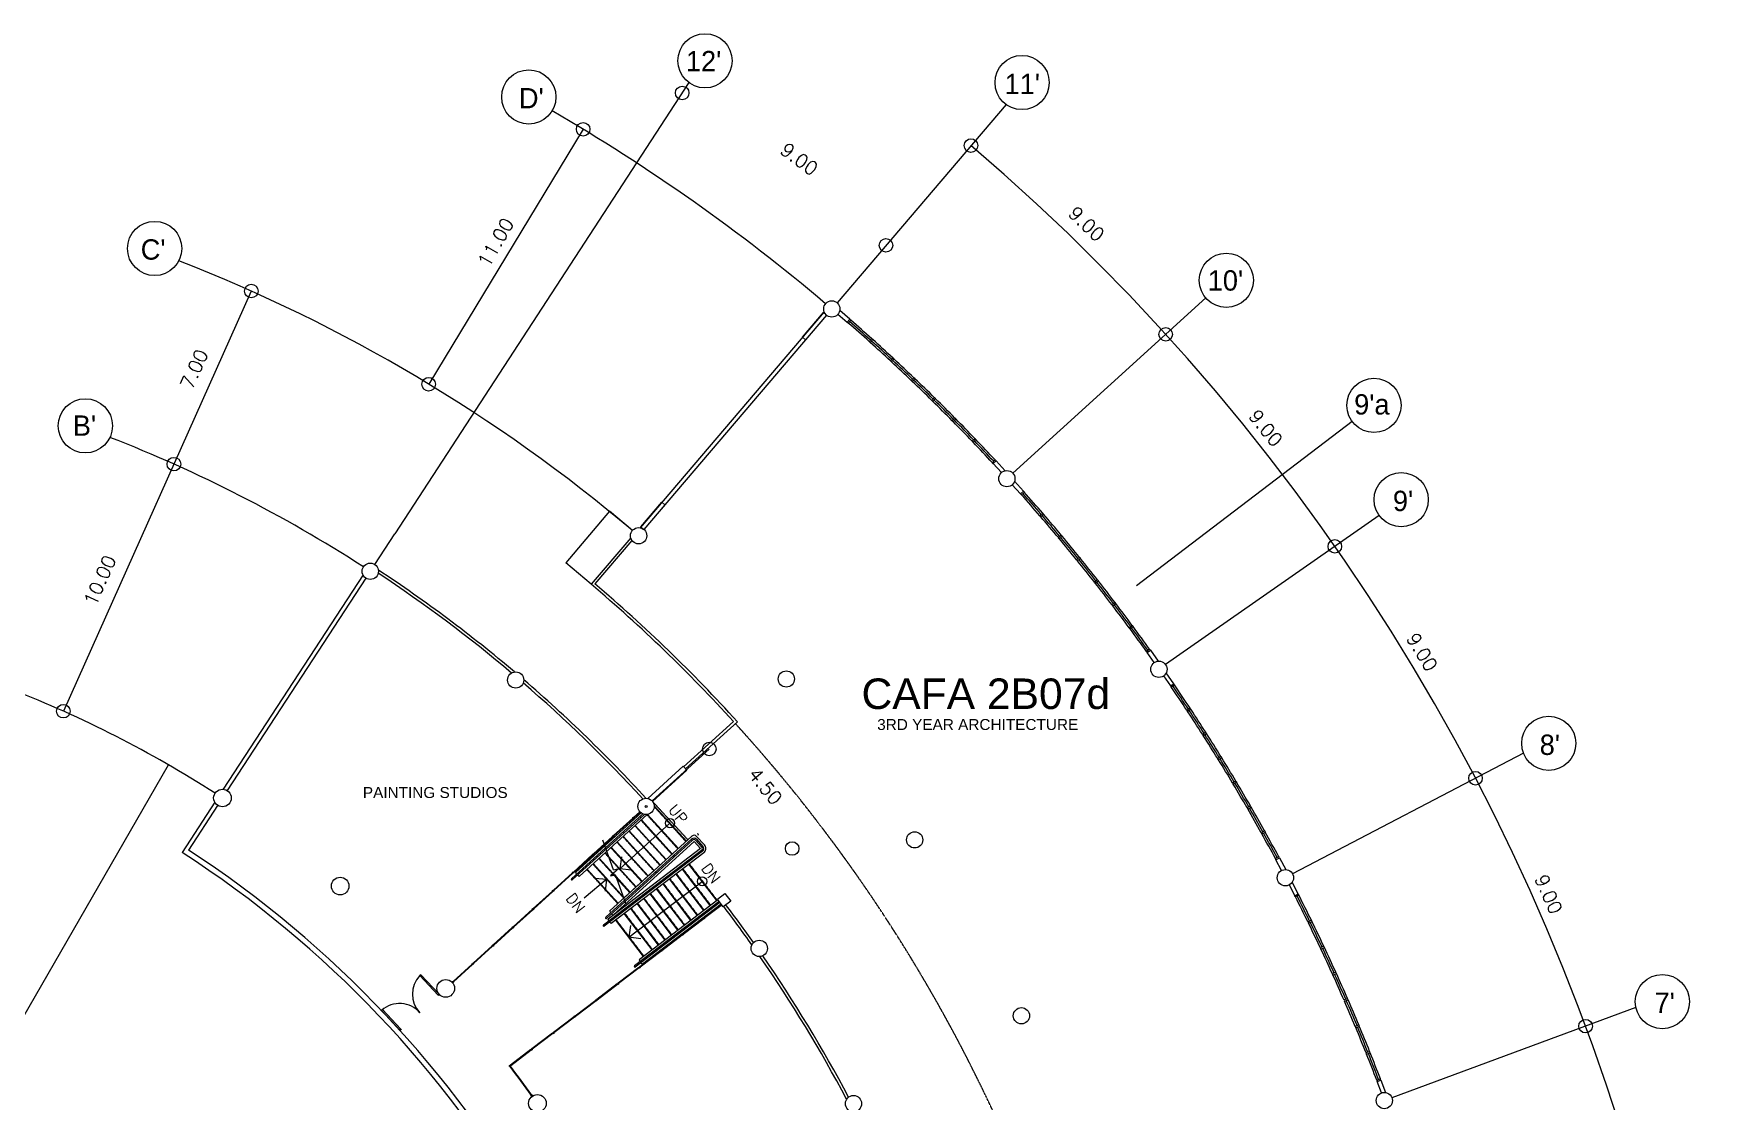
# Model space of a CAD drawing. Header units: millimetres. Extents: x -616979 to 2364082, y 43054 to 1637649.
# Drawn here: x 348767 to 410891, y 110240 to 149616 of the extents above; entities that cross this region are included whole.
import ezdxf

# ---------------------------------------------------------------- set-up
doc = ezdxf.new("R2010")
doc.units = ezdxf.units.MM
doc.linetypes.add('HIDDEN', pattern=[0.375, 0.25, -0.125])
for name, color, linetype in [('a-column', 7, 'Continuous'), ('a-dimension', 1, 'Continuous'), ('a-label', 9, 'Continuous'), ('a-railing', 254, 'Continuous'), ('a-stairs', 8, 'Continuous'), ('A-TEXT', 7, 'Continuous'), ('a-wall', 5, 'Continuous'), ('a-windows', 7, 'Continuous'), ('a_text', 255, 'Continuous'), ('WALLS', 7, 'Continuous')]:
    doc.layers.add(name, color=color, linetype=linetype)
doc.styles.add('100scale@80cl', font='romans.shx', dxfattribs={"height": 0.2})
doc.styles.add('200scale@100cl', font='ROMANS.shx', dxfattribs={"height": 0.5})
doc.styles.add('500scale@80cl', font='romans.shx', dxfattribs={"height": 1})
doc.styles.add('arial', font='arial.ttf')
doc.styles.add('Century Gothic', font='GOTHIC.TTF')
doc.styles.add('style1', font='arial.ttf')
doc.dimstyles.new('500', dxfattribs={"dimtxt": 0.2, "dimasz": 0.5, "dimexe": 0.2, "dimexo": 0.2, "dimgap": 0.2, "dimtad": 1, "dimzin": 1, "dimdsep": 46, "dimtxsty": '500scale@80cl', "dimblk": 'ORIGIN', "dimcen": 0.2, "dimclrd": 8, "dimclre": 8, "dimclrt": 5, "dimadec": 0, "dimazin": 0, "dimtfac": 1, "dimtmove": 0, "dimatfit": 3, "dimldrblk": 'DOTBLANK', "dimfxl": 1, "dimlwd": -1, "dimlwe": -1, "dimarcsym": 0})

# ---------------------------------------------------------------- blocks, each defined once
blk = doc.blocks.new('_Origin')
at = {"color": 0, "linetype": 'ByBlock', "lineweight": -2}
blk.add_line((0, 0), (-1, 0), dxfattribs=at)
blk.add_circle((0, 0), 0.5, dxfattribs=at)
blk = doc.blocks.new('*D23')
at = {"layer": 'a-dimension', "color": 8, "transparency": 16777216}
for p, q in [((370017, 132006), (368404, 130101)), ((370859, 131293), (370017, 132006)), ((369334, 129312), (368403, 130101))]:
    blk.add_line(p, q, dxfattribs=at)
at = {"layer": 'Defpoints', "color": 0, "transparency": 16777216}
for p in [(370859, 131293), (368403, 130101), (369335, 129312)]:
    blk.add_point(p, dxfattribs=at)
at = {"layer": 'a-dimension', "color": 8, "transparency": 16777216, "xscale": 0.5, "yscale": 0.5, "zscale": 0.5}
for p, rotation in [((370017, 132006), 49.73651301769898), ((368403, 130101), 229.7365130176989)]:
    blk.add_blockref('_Origin', p, dxfattribs=dict(at, rotation=rotation))
at = {"layer": 'a-dimension', "color": 5, "transparency": 16777216, "insert": (369210, 131054), "char_height": 0.5, "attachment_point": 5, "rotation": 49.73651, "style": '200scale@100cl'}
blk.add_mtext('2497.21', dxfattribs=at)
blk = doc.blocks.new('_DotBlank')
at = {"color": 0, "linetype": 'ByBlock', "lineweight": -2}
blk.add_line((-0.5, 0), (-1, 0), dxfattribs=at)
blk.add_circle((0, 0), 0.5, dxfattribs=at)

msp = doc.modelspace()

# ---------------------------------------------------------------- linework, layer by layer
for p, q in [((372945.115, 147810.265), (362089.087, 131170.522)), ((384646.609, 147008.578), (378411.387, 139692.437)), ((369040.341, 146090.305), (363342.775, 136691.97)), ((356795.906, 140123.704), (349864.357, 124627.712)), ((392014.157, 139869.254), (384897.774, 133406.978)), ((397414.434, 135314.046), (389462.364, 129251.874)), ((398412.253, 131849.585), (390530.656, 126346.464)), ((403739.104, 123081.518), (395218.256, 118625.932)), ((332512.787, 85836.991), (353745.355, 122646.977)), ((407888.124, 113699.471), (398884.2, 110371.172))]:
    msp.add_line(p, q)
at = {"color": 1}
for p, q in [((363054.987, 114909.049), (363017.203, 114875.761)), ((363695.421, 114151.36), (363017.203, 114875.761)), ((363732.113, 114185.7), (363054.97, 114909.034)), ((361604.491, 113591.062), (361640.998, 113625.23)), ((362281.658, 112867.332), (361604.491, 113591.062)), ((362318.351, 112901.672), (361640.998, 113625.23))]:
    msp.add_line(p, q, dxfattribs=at)
for centre, radius in [((373536.858, 148616.392), 1000), ((385238.352, 147814.705), 1000), ((367036.163, 147284.44), 1000), ((372697.01, 147429.979), 250), ((369040.341, 146090.305), 250), ((383352.281, 145489.87), 250), ((353229.177, 141694.569), 1000), ((392772.941, 140520.596), 1000), ((356795.906, 140123.704), 250), ((363340.906, 136687.791), 250), ((398220.336, 135906.095), 1000), ((350675.327, 135153.164), 1000), ((353940.958, 133741.257), 250), ((399226.344, 132430.322), 1000), ((396776.165, 130707.229), 250), ((349864.357, 124627.712), 250), ((404671.397, 123443.222), 1000), ((401968.376, 122155.598), 250), ((408863.771, 113918.815), 1000), ((406028.952, 113012.229), 250)]:
    msp.add_circle(centre, radius)
for centre in [(370893.888, 120690.271), (370153.577, 120018.006), (369413.267, 119345.741), (368672.956, 118673.477), (367932.645, 118001.212), (374131.924, 117472.26), (367192.334, 117328.947), (373507.573, 116997.26), (366452.023, 116656.682), (372711.744, 116391.738), (365711.712, 115984.418), (371915.915, 115786.216), (364971.401, 115312.153), (371120.086, 115180.695), (364231.091, 114639.888), (370324.257, 114575.173), (363712.84, 114169.521), (369528.429, 113969.652), (368732.6, 113364.13), (362299.077, 112885.493), (367936.771, 112758.608), (367140.942, 112153.087), (366345.113, 111547.565), (367149.225, 110448.135)]:
    msp.add_circle(centre, 25, dxfattribs=at)
for radius, start, end in [(70460.798, 49.80446887, 59.85829423), (78378.059, 336.37627845, 49.56052121), (59470.304, 49.84955205, 68.69399536), (52478.427, 57.20648498, 68.69399536), (42494.671, 57.31714569, 68.69399536)]:
    msp.add_arc((332512.787, 85836.991), radius, start, end)
for centre, radius, start, end in [((363738.642, 114189.864), 995.454, 136.44671723, 223.56022938), ((362267.757, 112857.052), 990.038, 40.79351772, 131.65657861)]:
    msp.add_arc(centre, radius, start, end, dxfattribs=at)
at = {"layer": 'a-column'}
for p, q in [((384244.48, 133896.493), (384134.699, 133794.287)), ((394577.738, 119193.638), (394709.871, 119264.619)), ((398321.217, 111015.843), (398461.304, 111069.442))]:
    msp.add_line(p, q, dxfattribs=at)
msp.add_lwpolyline([(373996.608, 117692.518), (374274.951, 117904.709), (374487.143, 117626.367), (374208.8, 117414.175)], close=True, dxfattribs=at)
for centre, radius in [((378216.794, 139464.109), 300), ((384675.681, 133205.298), 300), ((371087.87, 131099.337), 300), ((361187.511, 129788.617), 300), ((376539.298, 125816.777), 300), ((390284.681, 126174.719), 300), ((366552.628, 125777.878), 300), ((355732.289, 121427.042), 325), ((371363.136, 121116.385), 300), ((381273.405, 119882.829), 300), ((394952.407, 118486.919), 300), ((360076.72, 118179.326), 325), ((375540.658, 115880.087), 300), ((363972.053, 114404.658), 325), ((385213.059, 113394.175), 300), ((367354.822, 110164.539), 325), ((379017.129, 110154.298), 300), ((398602.809, 110267.156), 300)]:
    msp.add_circle(centre, radius, dxfattribs=at)
at = {"layer": 'a-dimension', "color": 8}
msp.add_line((361351.434, 130039.873), (362089.087, 131170.522), dxfattribs=at)
at = {"layer": 'a-dimension', "color": 5}
for p, q in [((372733.031, 122596.753), (371425.881, 121409.75)), ((372867.484, 122448.69), (371601.263, 121298.855)), ((372733.031, 122596.753), (372867.484, 122448.69))]:
    msp.add_line(p, q, dxfattribs=at)
at = {"layer": 'a-dimension', "color": 1}
for p, q in [((371408.435, 120819.825), (368894.866, 118535.202)), ((370000.648, 119811.592), (368769.354, 118693.473))]:
    msp.add_line(p, q, dxfattribs=at)
at = {"layer": 'a-dimension', "color": 8}
for centre in [(380215.593, 141809.414), (390536.915, 138527.793), (373695.115, 123234.019), (376752.14, 119562.374)]:
    msp.add_circle(centre, 250, dxfattribs=at)
at = {"layer": 'a-railing'}
for p, q in [((370796.624, 131027.395), (369334.627, 129311.95)), ((370842.374, 130926.908), (369475.743, 129323.362)), ((374589.514, 124248.826), (372749.838, 122578.245)), ((374730.901, 124242.139), (372817.064, 122504.214))]:
    msp.add_line(p, q, dxfattribs=at)
for radius, start, end in [(56972.976, 42.39294699, 49.73651302), (57072.976, 42.29229213, 49.63581402)]:
    msp.add_arc((332512.787, 85836.991), radius, start, end, dxfattribs=at)
at = {"layer": 'a-stairs'}
for p, q in [((373695.115, 123234.019), (371585.229, 121318.064)), ((371245.318, 120840.488), (368616.243, 118451.199)), ((371300.402, 120823.018), (368649.298, 118414.826)), ((371245.273, 120840.508), (369866.681, 119588.63)), ((371300.391, 120823.02), (369885.183, 119537.892)), ((370870.204, 120682.269), (370163.819, 120040.812)), ((370883.65, 120667.463), (370177.263, 120026.005)), ((371134.443, 120922.221), (370904.13, 120713.077)), ((371147.889, 120907.414), (370917.574, 120698.269)), ((370129.893, 120010.004), (369423.508, 119368.547)), ((370143.339, 119995.199), (369436.952, 119353.74)), ((373052.04, 119914.715), (369873.524, 117026.036)), ((370394.041, 118818.042), (372244.819, 120498.704)), ((373221.549, 119906.55), (373460.039, 119643.921)), ((369389.582, 119337.739), (368683.197, 118696.282)), ((369403.028, 119322.934), (368696.642, 118681.475)), ((370164.059, 118773.135), (369764.92, 119867.688)), ((373407.833, 119496.327), (369794.775, 116741.952)), ((373443.283, 119460.479), (369819.365, 116697.887)), ((373078.251, 119870.977), (369900.228, 116984.349)), ((370078.323, 119611.97), (371221.173, 118353.442)), ((373191.257, 119865.533), (373418.681, 119615.089)), ((368649.271, 118665.475), (367942.886, 118024.018)), ((369189.95, 118805.253), (370332.8, 117546.724)), ((369982.367, 119271.386), (370999.08, 118151.763)), ((370363.391, 118822.692), (370052.633, 118557.968)), ((370164.059, 118773.135), (370363.391, 118822.692)), ((370452.983, 119255.115), (370394.041, 118818.042)), ((370831.114, 118759.101), (370394.041, 118818.042)), ((368662.717, 118650.669), (367956.331, 118009.211)), ((369924.994, 118442.061), (369077.789, 117727.536)), ((369470.981, 118474.287), (369909.695, 118429.158)), ((369864.566, 117990.444), (369909.695, 118429.158)), ((370052.633, 118557.968), (370229.921, 118592.523)), ((370149.806, 118640.747), (370199.059, 118586.508)), ((370616.013, 117533.749), (370229.921, 118592.523)), ((370254.296, 118525.68), (370776.986, 117950.083)), ((370727.624, 116289.966), (373431.526, 118351.255)), ((367908.96, 117993.21), (367202.576, 117351.753)), ((367922.406, 117978.405), (367216.02, 117336.946)), ((370526.225, 117779.974), (370554.893, 117748.404)), ((374057.262, 117612.976), (370936.205, 115232.87)), ((374087.581, 117573.218), (370966.162, 115192.835)), ((374107.627, 117466.372), (373519.765, 117019.085)), ((374119.719, 117450.441), (373531.866, 117003.162)), ((374145.038, 117494.837), (374144.078, 117494.106)), ((374157.148, 117478.92), (374156.207, 117478.204)), ((367168.649, 117320.945), (366462.265, 116679.488)), ((367182.096, 117306.14), (366475.709, 116664.681)), ((373483.286, 116991.33), (372723.936, 116413.564)), ((373495.406, 116975.42), (372736.037, 116397.64)), ((366428.338, 116648.68), (365721.954, 116007.224)), ((366441.785, 116633.875), (365735.398, 115992.417)), ((370786.566, 116727.038), (370727.624, 116289.966)), ((371164.697, 116231.024), (370727.624, 116289.966)), ((372687.457, 116385.809), (371928.107, 115808.042)), ((372699.577, 116369.899), (371940.208, 115792.119)), ((365688.028, 115976.416), (364981.643, 115334.959)), ((365701.474, 115961.61), (364995.087, 115320.152)), ((371891.629, 115780.287), (371132.278, 115202.521)), ((371903.748, 115764.377), (371144.38, 115186.597)), ((364947.717, 115304.151), (364241.332, 114662.694)), ((364961.163, 115289.346), (364254.776, 114647.887)), ((371095.8, 115174.765), (370336.449, 114596.999)), ((371107.919, 115158.855), (370348.551, 114581.076)), ((364207.406, 114631.886), (364205.218, 114629.9)), ((364220.852, 114617.081), (364218.664, 114615.094)), ((370299.971, 114569.244), (369540.62, 113991.477)), ((370312.09, 114553.334), (369552.722, 113975.554)), ((363689.22, 114161.33), (363687.357, 114159.638)), ((363698.22, 114149.241), (363697.441, 114148.534)), ((363725.442, 114194.223), (363723.263, 114192.244)), ((363735.526, 114183.118), (363734.431, 114182.123)), ((369504.142, 113963.722), (368744.791, 113385.956)), ((369516.261, 113947.812), (368756.893, 113370.032)), ((368708.313, 113358.201), (367948.962, 112780.434)), ((368720.432, 113342.291), (367961.064, 112764.511)), ((362273.493, 112875.731), (362266.561, 112869.435)), ((362288.855, 112862.678), (362279.997, 112854.621)), ((367912.484, 112752.679), (367153.134, 112174.913)), ((367924.603, 112736.769), (367165.235, 112158.989)), ((367116.655, 112147.157), (366316.742, 111538.528)), ((367128.775, 112131.248), (366368.621, 111552.87))]:
    msp.add_line(p, q, dxfattribs=at)
at = {"layer": 'a-stairs', "linetype": 'HIDDEN'}
for p, q in [((372907.588, 119884.849), (371599.24, 121301.465)), ((371173.983, 120606.922), (372316.833, 119348.394)), ((371396.076, 120808.602), (372538.926, 119550.073)), ((371663.059, 121109.599), (372835.051, 119818.979)), ((370507.703, 120001.884), (371650.553, 118743.356)), ((370729.797, 120203.563), (371872.647, 118945.035)), ((370951.89, 120405.243), (372094.74, 119146.714)), ((369841.423, 119396.846), (370984.273, 118138.317)), ((370063.517, 119598.525), (371206.367, 118339.997)), ((370064.948, 119596.949), (371206.367, 118339.997)), ((370285.61, 119800.205), (371428.46, 118541.676)), ((369175.144, 118791.808), (370317.994, 117533.279)), ((369175.144, 118791.808), (370317.994, 117533.279)), ((369397.237, 118993.487), (370540.087, 117734.958)), ((369619.33, 119195.166), (370762.18, 117936.638)), ((370000.496, 119221.672), (370984.273, 118138.317)), ((373749.359, 117472.491), (372723.843, 118817.714)), ((373987.909, 117654.408), (372962.422, 118999.593)), ((370134.573, 118627.771), (370176.106, 118582.034)), ((370272.425, 118475.966), (370762.18, 117936.638)), ((372795.159, 116744.821), (371769.524, 118090.2)), ((373033.709, 116926.739), (372008.104, 118272.079)), ((373272.259, 117108.656), (372246.683, 118453.957)), ((373510.809, 117290.573), (372485.263, 118635.836)), ((372079.509, 116199.069), (371053.786, 117544.565)), ((372318.059, 116380.987), (371292.365, 117726.443)), ((372556.609, 116562.904), (371530.945, 117908.322)), ((371284.343, 115592.678), (370258.52, 116938.303)), ((371602.409, 115835.235), (370576.626, 117180.808)), ((371840.959, 116017.152), (370815.206, 117362.686))]:
    msp.add_line(p, q, dxfattribs=at)
at = {"layer": 'a-stairs'}
for centre, radius in [((371363.136, 121116.385), 37.5), ((372244.819, 120498.704), 169.578), ((373431.526, 118351.255), 169.578)]:
    msp.add_circle(centre, radius, dxfattribs=at)
at = {"layer": 'a-stairs', "linetype": 'HIDDEN', "ltscale": 0.058}
for centre in [(371154.933, 120724.702), (370522.024, 120149.967), (372398.805, 119287.753), (373052.878, 119881.706), (373434.975, 119485.583), (371732.525, 118682.714), (372752.567, 118965.356), (371066.245, 118077.676), (373899.64, 117461.189), (370022.936, 116884.452), (373217.232, 116940.963), (372534.824, 116420.737), (371852.416, 115900.511), (371170.008, 115380.285)]:
    msp.add_circle(centre, 12.5, dxfattribs=at)
at = {"layer": 'a-stairs'}
for centre, radius, start, end in [((373132.712, 119825.878), 120, 42.24209693, 132.24209693), ((373268.731, 120077.719), 25, 312.24209693, 132.24209693), ((373132.032, 119811.752), 80, 42.24209693, 132.24209693), ((373367.5, 119559.888), 75.278, 302.39723648, 47.16450809), ((373367.5, 119559.888), 125, 307.31968577, 42.24209693), ((368629.798, 118430.311), 24.901, 122.98171324, 321.54706057), ((369886.876, 117005.193), 24.753, 122.64321802, 302.64321802), ((369804.369, 116718.412), 25.42, 112.17184984, 306.1530482), ((370951.364, 115212.985), 25, 127.31968577, 307.31968576), ((332512.787, 85836.991), 42480, 35.42690285, 37.20394315), ((332512.787, 85836.991), 42500, 35.42677329, 37.20031276), ((332512.787, 85836.991), 42480, 35.3601953, 35.36498006), ((332512.787, 85836.991), 42500, 35.36091019, 35.36510962)]:
    msp.add_arc(centre, radius, start, end, dxfattribs=at)
at = {"layer": 'a-wall'}
for p, q in [((378444.707, 139269.03), (378785.121, 138974.721)), ((378883.519, 139087.718), (378511.727, 139409.207)), ((384473.529, 133426.962), (384168.588, 133757.886)), ((384278.503, 133859.854), (384611.528, 133498.359)), ((384876.887, 132982.776), (385177.35, 132647.781)), ((385289.028, 132747.045), (384961.218, 133113.273)), ((390112.412, 126420.327), (389851.968, 126787.3)), ((389974.118, 126874.537), (390258.382, 126473.564)), ((390455.902, 125928.379), (390710.988, 125557.662)), ((390834.658, 125642.068), (390556.169, 126047.071)), ((371177.762, 120880.511), (368769.354, 118693.473)), ((371408.435, 120819.825), (368894.866, 118535.202)), ((371188.789, 120620.367), (372331.639, 119361.839)), ((371412.336, 120820.447), (372553.733, 119563.518)), ((371662.18, 121140.317), (372849.857, 119832.424)), ((370522.509, 120015.329), (371665.359, 118756.801)), ((373057.144, 120020.658), (370542.005, 117736.7)), ((370744.603, 120217.009), (371887.453, 118958.48)), ((370966.696, 120418.688), (372109.546, 119160.16)), ((373226.653, 120012.493), (373515.562, 119694.341)), ((369856.23, 119410.291), (370999.08, 118151.763)), ((373367.5, 119559.888), (369962.31, 116963.978)), ((373488.752, 119400.835), (370075.68, 116798.917)), ((370079.776, 119610.37), (371221.173, 118353.442)), ((373132.372, 119818.815), (370143.688, 117102.25)), ((370300.416, 119813.65), (371443.266, 118555.121)), ((373132.372, 119818.815), (373367.5, 119559.888)), ((369189.95, 118805.253), (370332.8, 117546.724)), ((369412.043, 119006.932), (370554.893, 117748.404)), ((369634.136, 119208.612), (370776.986, 117950.083)), ((371724.584, 118810.582), (370028.852, 117270.714)), ((373733.456, 117460.363), (372707.937, 118805.589)), ((373972.006, 117642.28), (372946.517, 118987.467)), ((394812.829, 118752.471), (394601.342, 119149.681)), ((394733.519, 119220.598), (394964.39, 118786.68)), ((372779.256, 116732.693), (371753.619, 118078.075)), ((373017.806, 116914.611), (371992.199, 118259.953)), ((373256.356, 117096.528), (372230.778, 118441.832)), ((373494.906, 117278.445), (372469.358, 118623.71)), ((395090.854, 118220.776), (395296.731, 117820.632)), ((395430.053, 117888.549), (395205.424, 118325.728)), ((372063.606, 116186.941), (371037.88, 117532.439)), ((374011.782, 117672.614), (371109.406, 115459.272)), ((374135.955, 117506.774), (371233.579, 115293.432)), ((372302.185, 116368.82), (371276.46, 117714.318)), ((372540.706, 116550.776), (371515.039, 117896.196)), ((371268.439, 115580.55), (370242.615, 116926.178)), ((371586.506, 115823.107), (370560.721, 117168.682)), ((371825.056, 116005.024), (370799.301, 117350.561)), ((398498.194, 110548.325), (398338.798, 110969.149)), ((398479.163, 111022.74), (398652.879, 110562.949))]:
    msp.add_line(p, q, dxfattribs=at)
for points in [[(368801.255, 118619.337), (368769.234, 118693.75)], [(368894.866, 118535.202), (368834.483, 118583.481)], [(369992.867, 116892.969), (369962.31, 116963.978)], [(370074.928, 116798.343), (370014.545, 116846.623)], [(370060.874, 117196.302), (370028.852, 117270.714)], [(370142.935, 117101.676), (370082.552, 117149.956)], [(371109.406, 115459.272), (371139.966, 115388.257)], [(371170.28, 115348.494), (371230.658, 115300.219)]]:
    msp.add_lwpolyline(points, dxfattribs=at)
for centre, radius, start, end in [((373137.816, 119931.821), 120, 42.24209693, 132.24209693), ((332512.787, 85836.991), 40000, 3.3770752, 57.09380516), ((332512.787, 85836.991), 40200, 3.05366671, 56.87894548), ((373367.5, 119559.888), 200, 307.31968577, 42.24209693), ((332512.787, 85836.991), 52328.427, 35.20773634, 37.13742553), ((332512.787, 85836.991), 52428.427, 35.2467849, 37.13777317), ((332512.787, 85836.991), 52328.427, 27.88931207, 34.63960897), ((332512.787, 85836.991), 52428.427, 27.92836062, 34.60056041)]:
    msp.add_arc(centre, radius, start, end, dxfattribs=at)
at = {"layer": 'a-windows'}
for p, q in [((377129.663, 138419.769), (377908.037, 139333.078)), ((378022.2, 139235.782), (377243.827, 138322.472)), ((377908.037, 139333.078), (378022.2, 139235.782)), ((377243.827, 138322.472), (377129.663, 138419.769)), ((371168.3, 131424.961), (371946.673, 132338.271)), ((371946.673, 132338.271), (372060.837, 132240.974)), ((372060.837, 132240.974), (371282.464, 131327.664)), ((371282.464, 131327.664), (371168.3, 131424.961)), ((389186.777, 127703.24), (389216.473, 127663.014))]:
    msp.add_line(p, q, dxfattribs=at)
at = {"layer": 'a-windows', "linetype": 'ByBlock'}
for p, q in [((380497.013, 137638.524), (380478.67, 137655.51)), ((381250.71, 136930.037), (381147.177, 136821.5)), ((381147.177, 136821.5), (381183.341, 136786.973)), ((381183.341, 136786.973), (381286.956, 136895.44)), ((381268.798, 136912.779), (381250.71, 136930.037)), ((381286.956, 136895.44), (381268.795, 136912.776)), ((382011.781, 136193.064), (381906.631, 136086.093)), ((381906.631, 136086.093), (381942.274, 136051.029)), ((381942.274, 136051.029), (382047.503, 136157.928)), ((382029.608, 136175.537), (382011.781, 136193.064)), ((382047.503, 136157.928), (382029.605, 136175.534)), ((382761.71, 135444.757), (382654.966, 135339.374)), ((382779.271, 135426.963), (382761.71, 135444.757)), ((382654.966, 135339.374), (382690.079, 135303.779)), ((382690.079, 135303.779), (382796.9, 135409.087)), ((382796.9, 135409.087), (382779.271, 135426.963)), ((383500.324, 134685.279), (383392.013, 134581.513)), ((383392.013, 134581.513), (383426.586, 134545.392)), ((383426.586, 134545.392), (383534.978, 134649.088)), ((383517.619, 134667.227), (383500.324, 134685.279)), ((383534.978, 134649.088), (383517.616, 134667.224)), ((384134.59, 133794.404), (384168.588, 133757.886)), ((384168.588, 133757.886), (384278.503, 133859.854)), ((384278.503, 133859.854), (384244.48, 133896.493)), ((385210.048, 132610.09), (385176.901, 132647.382)), ((385177.35, 132647.781), (385289.028, 132747.045)), ((385322.225, 132709.656), (385210.048, 132610.09)), ((385289.028, 132747.045), (385322.225, 132709.656)), ((386003.208, 131931.019), (385889.578, 131833.102)), ((385889.578, 131833.102), (385922.204, 131795.213)), ((385922.204, 131795.213), (386035.904, 131893.051)), ((386019.525, 131912.079), (386003.208, 131931.019)), ((386035.904, 131893.051), (386019.522, 131912.076)), ((386688.744, 131123.307), (386573.657, 131027.105)), ((386605.711, 130988.732), (386720.866, 131084.852)), ((386704.774, 131104.124), (386688.744, 131123.307)), ((386720.866, 131084.852), (386704.771, 131104.121)), ((386573.657, 131027.105), (386605.711, 130988.732)), ((387362.079, 130305.398), (387245.566, 130210.936)), ((387245.566, 130210.936), (387277.041, 130172.086)), ((387277.041, 130172.086), (387393.625, 130266.468)), ((387377.824, 130285.978), (387362.079, 130305.398)), ((387393.625, 130266.468), (387377.821, 130285.976)), ((388023.075, 129477.484), (387905.154, 129384.777)), ((387905.154, 129384.777), (387936.042, 129345.459)), ((387936.042, 129345.459), (388054.03, 129438.082)), ((388038.523, 129457.828), (388023.075, 129477.484)), ((388054.03, 129438.082), (388038.523, 129457.828)), ((388671.567, 128639.739), (388552.273, 128548.816)), ((388582.563, 128509.036), (388701.932, 128599.881)), ((388686.723, 128619.857), (388671.567, 128639.739)), ((388701.932, 128599.881), (388686.72, 128619.854)), ((388552.273, 128548.816), (388582.563, 128509.036)), ((389307.426, 127792.366), (389186.777, 127703.24)), ((389216.473, 127663.014), (389337.185, 127752.054)), ((389322.278, 127772.256), (389307.426, 127792.366)), ((389337.185, 127752.054), (389322.275, 127772.253)), ((389945.04, 126915.212), (389823.041, 126827.952)), ((389823.041, 126827.952), (389852.052, 126787.36)), ((389851.968, 126787.3), (389974.118, 126874.537)), ((389974.118, 126874.537), (389945.04, 126915.212)), ((390710.988, 125557.662), (390834.658, 125642.068)), ((390710.988, 125557.662), (390739.015, 125516.256)), ((390739.015, 125516.256), (390862.889, 125600.672)), ((390862.889, 125600.672), (390834.643, 125642.058)), ((391439.119, 124741.637), (391313.944, 124658.994)), ((391313.944, 124658.994), (391341.475, 124617.256)), ((391341.475, 124617.256), (391466.715, 124699.815)), ((391452.894, 124720.774), (391439.119, 124741.637)), ((391466.715, 124699.815), (391452.894, 124720.774)), ((392016.169, 123853.19), (391889.77, 123772.435)), ((391889.77, 123772.435), (391916.672, 123730.289)), ((391916.672, 123730.289), (392043.136, 123810.96)), ((392029.63, 123832.124), (392016.169, 123853.19)), ((392043.136, 123810.96), (392029.627, 123832.122)), ((392579.83, 122956.19), (392452.23, 122877.337)), ((392452.23, 122877.337), (392478.5, 122834.795)), ((392478.5, 122834.795), (392606.157, 122913.556)), ((392592.97, 122934.921), (392579.83, 122956.19)), ((392606.157, 122913.556), (392592.97, 122934.921)), ((393129.967, 122050.831), (393001.197, 121973.901)), ((393001.197, 121973.901), (393026.825, 121930.969)), ((393026.825, 121930.969), (393155.65, 122007.807)), ((393142.785, 122029.367), (393129.967, 122050.831)), ((393155.65, 122007.807), (393142.781, 122029.365)), ((393666.457, 121137.32), (393536.548, 121062.331)), ((393536.548, 121062.331), (393561.519, 121019.013)), ((393561.519, 121019.013), (393691.492, 121093.916)), ((393678.953, 121115.666), (393666.457, 121137.32)), ((393691.492, 121093.916), (393678.949, 121115.664)), ((394189.18, 120215.862), (394058.163, 120142.832)), ((394058.163, 120142.832), (394082.49, 120099.149)), ((394082.49, 120099.149), (394213.564, 120172.088)), ((394201.352, 120194.025), (394189.18, 120215.862)), ((394213.564, 120172.088), (394201.348, 120194.022)), ((394577.738, 119193.638), (394601.342, 119149.681)), ((394600.372, 119149.16), (394733.519, 119220.598)), ((394733.519, 119220.598), (394709.857, 119264.645)), ((395319.028, 117775.996), (395296.381, 117820.454)), ((395296.731, 117820.632), (395430.053, 117888.549)), ((395452.725, 117843.985), (395319.028, 117775.996)), ((395430.053, 117888.549), (395452.725, 117843.985)), ((395914.851, 116918.538), (395780.168, 116852.512)), ((395780.168, 116852.512), (395802.158, 116807.608)), ((395802.158, 116807.608), (395936.894, 116873.541)), ((395925.855, 116896.09), (395914.851, 116918.538)), ((395936.894, 116873.541), (395925.851, 116896.088)), ((396374.035, 115963.809), (396238.377, 115899.812)), ((396238.377, 115899.812), (396259.685, 115854.58)), ((396259.685, 115854.58), (396395.401, 115918.487)), ((396384.701, 115941.199), (396374.035, 115963.809)), ((396395.401, 115918.487), (396384.697, 115941.197)), ((396818.837, 115002.296), (396682.241, 114940.344)), ((396682.241, 114940.344), (396702.873, 114894.799)), ((396702.873, 114894.799), (396839.528, 114956.661)), ((396829.17, 114979.531), (396818.837, 115002.296)), ((396839.528, 114956.661), (396829.166, 114979.529)), ((397249.179, 114034.224), (397111.66, 113974.325)), ((397131.605, 113928.475), (397269.174, 113988.28)), ((397259.161, 114011.303), (397249.179, 114034.224)), ((397269.174, 113988.28), (397259.156, 114011.301)), ((397664.939, 113059.801), (397526.538, 113001.972)), ((397526.538, 113001.972), (397545.791, 112955.828)), ((397545.791, 112955.828), (397684.243, 113013.562)), ((397674.576, 113036.733), (397664.939, 113059.801)), ((397684.243, 113013.562), (397674.572, 113036.731)), ((398064.915, 112080.008), (397926.515, 112022.18)), ((397926.515, 112022.18), (397945.768, 111976.035)), ((397945.768, 111976.035), (398084.22, 112033.77)), ((398074.553, 112056.941), (398064.915, 112080.008)), ((398084.22, 112033.77), (398074.549, 112056.939)), ((398321.217, 111015.843), (398339.03, 110969.237)), ((398338.798, 110969.149), (398479.163, 111022.74)), ((398479.163, 111022.74), (398461.304, 111069.442))]:
    msp.add_line(p, q, dxfattribs=at)
msp.add_lwpolyline([(378785.121, 138974.721), (378883.519, 139087.718), (378921.209, 139054.863), (378822.628, 138941.818)], close=True, dxfattribs=at)
for points in [[(379632.785, 138224.297), (379733.096, 138335.821), (379714.427, 138352.608), (379695.829, 138369.315), (379595.599, 138257.721), (379632.785, 138224.297)], [(380478.67, 137655.51), (380376.775, 137545.43), (380413.457, 137511.454), (380515.429, 137621.459), (380497.013, 137638.524)]]:
    msp.add_lwpolyline(points, dxfattribs=at)
for radius, start, end in [(70465.798, 48.07071741, 48.91008062), (70535.798, 48.07071741, 48.91008062), (70605.798, 48.07071741, 48.91008062), (70465.798, 47.21106844, 48.0300595), (70535.798, 47.21106844, 48.0300595), (70605.798, 47.21106844, 48.0300595), (70465.798, 46.35141946, 47.17041052), (70535.798, 46.35141946, 47.17041052), (70605.798, 46.35141946, 47.17041052), (70465.798, 45.49177048, 46.31076155), (70535.798, 45.49177048, 46.31076155), (70605.798, 45.49177048, 46.31076155), (70465.798, 44.63212151, 45.45111257), (70535.798, 44.63212151, 45.45111257), (70605.798, 44.63212151, 45.45111257), (70465.798, 43.77247253, 44.59146359), (70535.798, 43.77247253, 44.59146359), (70605.798, 43.77247253, 44.59146359), (70465.798, 42.89253778, 43.73181462), (70535.798, 42.89253778, 43.73181462), (70605.798, 42.89253778, 43.73181462), (70465.798, 40.75229437, 41.59165771), (70535.798, 40.75229437, 41.59165771), (70605.798, 40.75229437, 41.59165771), (70465.798, 39.89264527, 40.71163646), (70535.798, 39.89264527, 40.71163646), (70605.798, 39.89264527, 40.71163646), (70465.798, 39.03299616, 39.85198735), (70535.798, 39.03299616, 39.85198735), (70605.798, 39.03299616, 39.85198735), (70465.798, 38.17334705, 38.99233824), (70535.798, 38.17334705, 38.99233824), (70605.798, 38.17334705, 38.99233824), (70465.798, 37.31369794, 38.13268914), (70535.798, 37.31369794, 38.13268914), (70605.798, 37.31369794, 38.13268914), (70465.798, 36.45404883, 37.27304003), (70535.798, 36.45404883, 37.27304003), (70605.798, 36.45404883, 37.27304003), (70465.798, 35.57411395, 36.41339092), (70535.798, 35.57411395, 36.41339092), (70605.798, 35.57411395, 36.41339092), (70465.798, 33.43379569, 34.27314637), (70535.798, 33.43379569, 34.27314637), (70605.798, 33.43379569, 34.27314637), (70465.798, 32.57415923, 33.39313777), (70535.798, 32.57415923, 33.39313777), (70605.798, 32.57415923, 33.39313777), (70465.798, 31.71452278, 32.53350132), (70535.798, 31.71452278, 32.53350132), (70605.798, 31.71452278, 32.53350132), (70465.798, 30.85488632, 31.67386486), (70535.798, 30.85488632, 31.67386486), (70605.798, 30.85488632, 31.67386486), (70465.798, 29.99524987, 30.81422841), (70535.798, 29.99524987, 30.81422841), (70605.798, 29.99524987, 30.81422841), (70465.798, 29.13561341, 29.95459195), (70535.798, 29.13561341, 29.95459195), (70605.798, 29.13561341, 29.95459195), (70465.798, 28.25569118, 29.0949555), (70535.798, 28.25569118, 29.0949555), (70605.798, 28.25569118, 29.0949555), (70465.798, 26.11544525, 26.95480844), (70535.798, 26.11544525, 26.95480844), (70605.798, 26.11544525, 26.95480844), (70465.798, 25.25579629, 26.07478734), (70535.798, 25.25579629, 26.07478734), (70605.798, 25.25579629, 26.07478734), (70465.798, 24.39614734, 25.21513838), (70535.798, 24.39614734, 25.21513838), (70605.798, 24.39614734, 25.21513838), (70605.798, 23.53649838, 24.35548942), (70465.798, 23.53649838, 24.35548942), (70535.798, 23.53649838, 24.35548942), (70465.798, 22.67684942, 23.49584046), (70535.798, 22.67684942, 23.49584046), (70605.798, 22.67684942, 23.49584046), (70465.798, 21.81720046, 22.6361915), (70535.798, 21.81720046, 22.6361915), (70605.798, 21.81720046, 22.6361915), (70465.798, 20.93726573, 21.77654255), (70535.798, 20.93726573, 21.77654255), (70605.798, 20.93726573, 21.77654255)]:
    msp.add_arc((332512.787, 85836.991), radius, start, end, dxfattribs=at)
at = {"layer": 'WALLS'}
for p, q in [((377934.107, 139363.668), (371142.229, 131394.371)), ((378022.2, 139235.782), (371282.464, 131327.664)), ((360919.922, 129652.985), (355764.199, 121750.472)), ((361023.588, 129537.362), (355909.873, 121699.236)), ((355449.124, 121267.535), (354243.396, 119419.436)), ((355554.706, 121154.849), (354478.459, 119505.214))]:
    msp.add_line(p, q, dxfattribs=at)
for radius, start, end in [(52578.427, 49.86903455, 56.57043214), (52678.427, 49.8041907, 56.63527599), (52578.427, 42.55061028, 49.25200786), (52678.427, 42.48576642, 49.31685171)]:
    msp.add_arc((332512.787, 85836.991), radius, start, end, dxfattribs=at)
at = {"layer": 'WALLS', "linetype": 'HIDDEN', "ltscale": 3}
msp.add_arc((332512.787, 85836.991), 56972.976, 358.77446523, 42.29238023, dxfattribs=at)

# ---------------------------------------------------------------- texts
at = {"color": 0, "style": 'style1'}
msp.add_text('CAFA 2B07d', height=1125, dxfattribs=at).set_placement((379312.749, 124709.639))
at = {"char_height": 500, "attachment_point": 5, "style": '500scale@80cl'}
for s, insert, rotation in [('9.00', (377017.068, 144991.709), 323.31842428), ('9.00', (387615.891, 142602.723), 316.52424189), ('11.00', (365817.387, 141917.717), 60.23142442), ('7.00', (354694.343, 137243.272), 65.90044049), ('9.00', (394227.715, 135073.195), 308.68157572), ('9.00', (399996.839, 126810.627), 301.36315145), ('9.00', (404666.45, 117880.477), 294.04472717)]:
    msp.add_mtext(s, dxfattribs=dict(at, insert=insert, rotation=rotation))
at = {"layer": 'a-dimension', "color": 5, "char_height": 500, "attachment_point": 5, "style": '500scale@80cl'}
for s, insert, rotation in [('10.00', (351210.087, 129453.958), 66), ('4.50', (375764.255, 121856.185), 309)]:
    msp.add_mtext(s, dxfattribs=dict(at, insert=insert, rotation=rotation))
at = {"layer": 'a-label', "linetype": 'Continuous', "style": '100scale@80cl'}
msp.add_text('UP', height=400, rotation=310.07896906, dxfattribs=at).set_placement((372155.964, 120980.803))
at = {"layer": 'a-stairs', "linetype": 'Continuous', "style": '100scale@80cl'}
for p in [(373382.543, 118826.458), (368381.2, 117729.375)]:
    msp.add_text('DN', height=400, rotation=306.77499673, dxfattribs=at).set_placement(p)
at = {"layer": 'A-TEXT', "linetype": 'Continuous', "style": 'arial'}
for s, p in [('3RD YEAR ARCHITECTURE', (379890.805, 123934.648)), ('PAINTING STUDIOS', (360913.813, 121426.401))]:
    msp.add_text(s, height=405, dxfattribs=at).set_placement(p)
at = {"layer": 'a_text', "lineweight": 9, "style": 'Century Gothic'}
for s, p in [("12'", (372833.343, 148230.399)), ("11'", (384591.403, 147387.391)), ("D'", (366672.073, 146861.937)), ("C'", (352716.719, 141282.597)), ("10'", (392087.668, 140140.376)), ("9'a", (397489.963, 135569.893)), ("B'", (350210.776, 134787.758)), ("9'", (398920.234, 132009.108)), ("8'", (404336.697, 123015.066)), ("7'", (408575.049, 113499.098))]:
    msp.add_text(s, height=750, dxfattribs=at).set_placement(p)

# ---------------------------------------------------------------- dimensions: what is measured, and where the dimension line sits
at = {"layer": 'a-dimension'}
dim = msp.add_linear_dim(base=(368403.309, 130100.745), p1=(370859.053, 131293.354), p2=(369334.627, 129311.95), angle=49.73651302, dimstyle='500', override={"dimtxsty": '200scale@100cl'}, dxfattribs=at)
dim.commit()
dim.dimension.update_dxf_attribs({"geometry": '*D23', "text_midpoint": (369209.944, 131053.823)})

doc.saveas('drawing.dxf')
